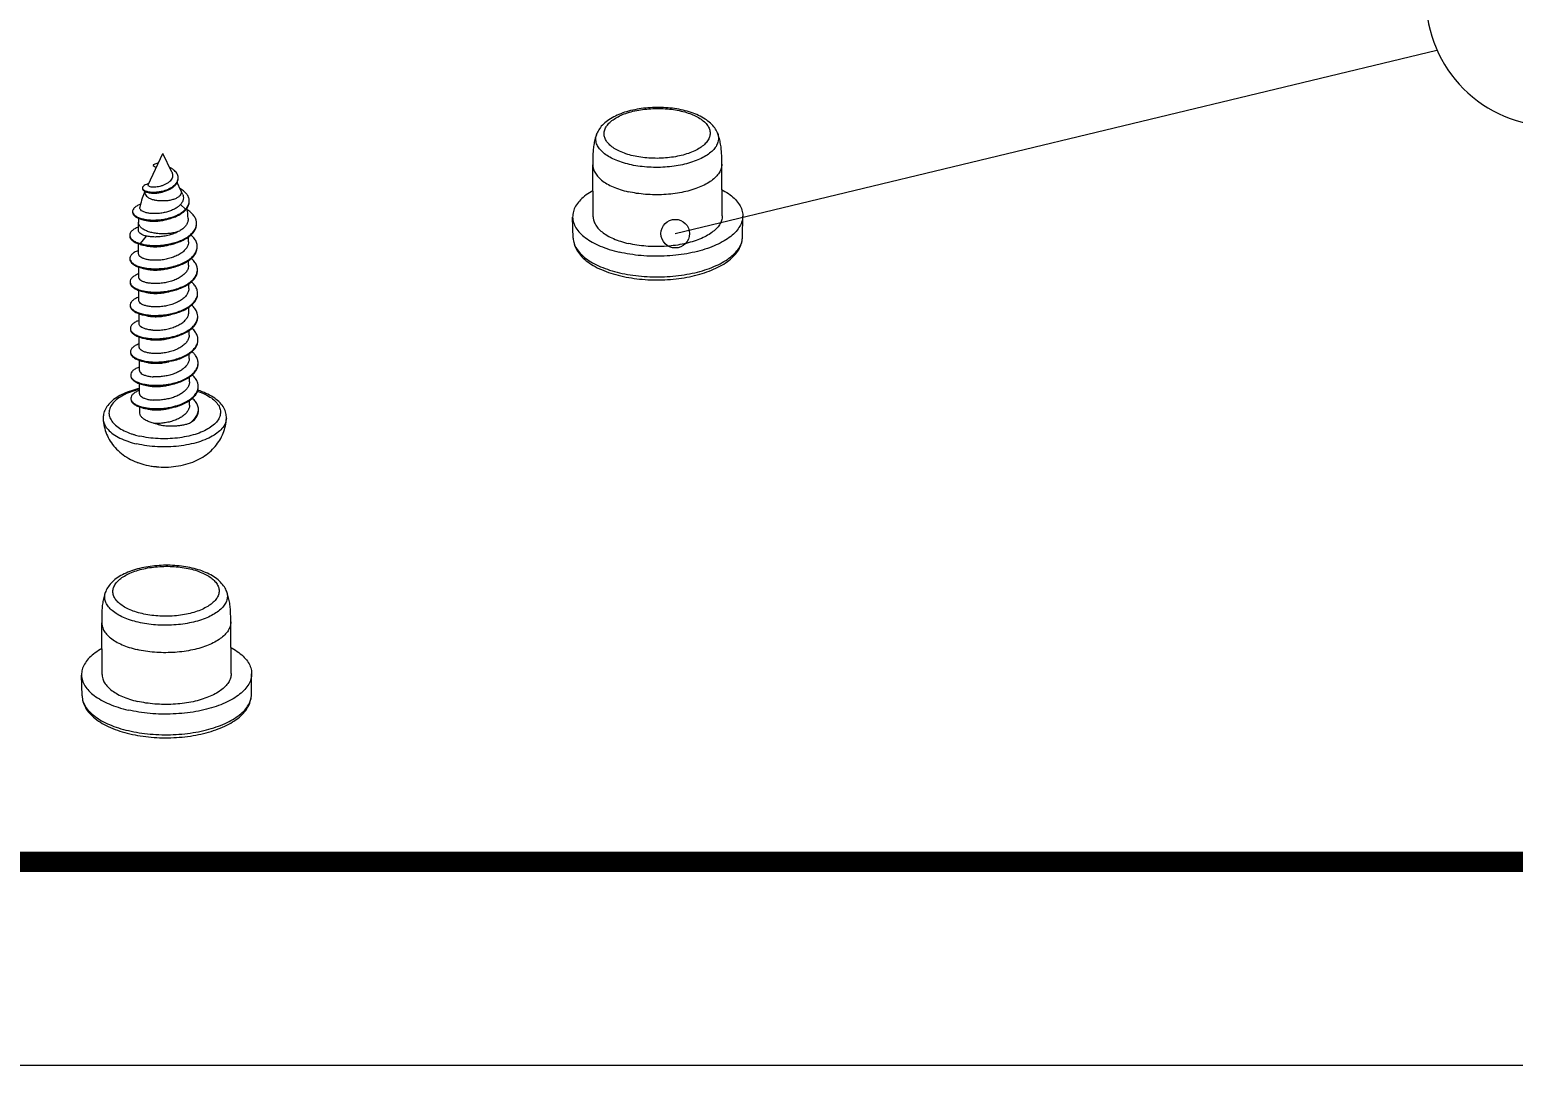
# Model space of a CAD drawing. Header units: millimetres. Extents: x 1204 to 1781, y 423 to 610.
# Drawn here: x 1660.84 to 1693.71, y 425.36 to 448.3 of the extents above; entities that cross this region are included whole.
import ezdxf
from ezdxf.enums import TextEntityAlignment as Align

# ---------------------------------------------------------------- set-up
doc = ezdxf.new("R2010")
doc.units = ezdxf.units.MM
doc.layers.add('dim', color=82, linetype='Continuous', lineweight=9)
doc.layers.add('from', color=7, linetype='Continuous', lineweight=13)
doc.styles.add('BOM', font='txt.shx', dxfattribs={"bigfont": 'gbcbig.shx'})
doc.dimstyles.new('ISO', dxfattribs={"dimscale": 0.6, "dimtxt": 2.5, "dimasz": 2.5, "dimexe": 1.25, "dimexo": 0.625, "dimtad": 0, "dimdsep": 46, "dimtxsty": 'Standard', "dimblk": 'OPEN', "dimcen": 0, "dimclrd": 4, "dimclre": 4, "dimadec": 0, "dimazin": 0, "dimtfac": 1, "dimtofl": 0, "dimtmove": 0, "dimatfit": 3, "dimfxl": 1, "dimarcsym": 0})

# ---------------------------------------------------------------- blocks, each defined once
blk = doc.blocks.new('yx_bom3')
at = {"layer": 'from'}
blk.add_circle((0, 0), 1, dxfattribs=at)
at = {"layer": 'from', "color": 4, "style": 'BOM', "width": 0.6}
blk.add_attdef('ITEM', text='', height=1, dxfattribs=at).set_placement((0, 0), align=Align.MIDDLE)
blk = doc.blocks.new('_Open')
at = {"color": 0, "linetype": 'ByBlock', "lineweight": -2}
for p, q in [((-1, 0.167), (0, 0)), ((-1, -0.167), (0, 0)), ((0, 0), (-1, 0))]:
    blk.add_line(p, q, dxfattribs=at)
blk = doc.blocks.new('u32')
at = {"color": 7, "linetype": 'Continuous'}
for p, q in [((-0.707, 18.843), (-0.204, 19.909)), ((0.104, 19.28), (-0.204, 19.909)), ((-0.35, 19.597), (-0.531, 19.526)), ((-0.531, 19.526), (-0.53, 19.499)), ((-0.53, 19.499), (-0.428, 19.431)), ((14.466, 17.755), (14.453, 19.521)), ((18.866, 17.787), (18.853, 19.552)), ((-0.898, 18.736), (-0.897, 18.71)), ((0.412, 18.653), (0.281, 18.919)), ((0.474, 18.515), (0.412, 18.653)), ((0.4, 18.172), (0.572, 18.013)), ((0.572, 18.013), (0.572, 17.987)), ((13.785, 17.029), (13.766, 17.738)), ((19.557, 17.07), (19.566, 17.78)), ((-1.035, 17.282), (-1.037, 17.565)), ((-1.029, 16.488), (-1.032, 16.835)), ((-0.768, 17.096), (-0.972, 16.84)), ((-0.972, 16.84), (-0.972, 16.813)), ((-0.972, 16.813), (-0.887, 16.792)), ((-0.779, 16.768), (-0.765, 16.764)), ((0.668, 16.897), (0.667, 17.066)), ((0.674, 16.103), (0.673, 16.261)), ((-1.023, 15.693), (-1.026, 16.041)), ((-1.018, 14.899), (-1.02, 15.246)), ((0.679, 15.308), (0.678, 15.469)), ((0.685, 14.514), (0.684, 14.676)), ((-1.012, 14.104), (-1.014, 14.45)), ((0.691, 13.72), (0.69, 13.882)), ((-1.006, 13.31), (-1.009, 13.656)), ((-0.863, 13.614), (-0.822, 13.606)), ((-0.748, 13.588), (-0.649, 13.569)), ((-1, 12.516), (-1.003, 12.863)), ((0.697, 12.925), (0.696, 13.084)), ((0.702, 12.131), (0.701, 12.292)), ((-0.995, 11.721), (-0.997, 12.067)), ((-0.99, 11.076), (-0.991, 11.274)), ((0.708, 11.337), (0.707, 11.498)), ((-0.774, 9.294), (-0.694, 9.277)), ((-0.435, 9.239), (-0.419, 9.236)), ((-2.275, 2.152), (-2.288, 3.917)), ((2.124, 2.184), (2.112, 3.949)), ((-2.956, 1.425), (-2.975, 2.134)), ((2.816, 1.467), (2.824, 2.176))]:
    blk.add_line(p, q, dxfattribs=at)
for centre, radius, start, end in [((-0.511, 18.154), 0.746, 103.916, 105.9081), ((0.056, 19.081), 0.263, 353.7759, 0.4466), ((-0.119, 17.843), 1.009, 56.7616, 60.4837), ((0.356, 18.295), 0.34, 355.9211, 0.3635), ((1.486, 17.583), 2.523, 177.2427, 180.4133), ((-0.479, 19.53), 1.882, 284.4451, 285.172), ((0.096, 18.453), 0.648, 315.7344, 317.2738), ((0.116, 18.408), 0.621, 317.269, 319.2281), ((-1.853, 17.559), 2.516, 3.0777, 11.0499), ((-0.6, 18.896), 1.247, 256.9768, 257.3746), ((-0.582, 18.978), 1.331, 257.3982, 260.2354), ((0.573, 17.528), 0.372, 356.4598, 0.4842), ((-1.192, 17.127), 0.141, 179.9163, 190.192), ((-0.618, 18.052), 1.288, 253.6566, 254.0673), ((-0.618, 18.08), 1.29, 254.0663, 254.3257), ((-0.591, 18.181), 1.394, 254.3709, 257.9668), ((-0.452, 19.117), 2.338, 280.6508, 283.0327), ((0.576, 16.744), 0.393, 356.5035, 0.3308), ((-0.526, 17.662), 1.677, 257.9586, 261.9893), ((-0.497, 17.851), 1.867, 261.9238, 262.0977), ((-0.443, 18.339), 2.355, 280.5205, 282.9984), ((0.579, 15.949), 0.395, 356.5655, 0.3872), ((-0.52, 16.866), 1.674, 257.9323, 261.9656), ((-0.436, 17.543), 2.353, 280.504, 282.9866), ((0.592, 15.154), 0.388, 353.1751, 0.4798), ((-0.512, 16.084), 1.687, 258.0358, 261.9285), ((-0.431, 16.753), 2.358, 280.4923, 282.9701), ((0.605, 14.36), 0.381, 356.5531, 0.5015), ((-0.43, 15.977), 2.376, 280.5581, 282.9485), ((-0.499, 15.336), 1.734, 259.2563, 261.8737), ((0.606, 13.567), 0.386, 356.4771, 0.3525), ((-0.421, 15.168), 2.362, 280.533, 282.9422), ((0.603, 12.772), 0.395, 356.5643, 0.3871), ((-1.136, 12.363), 0.163, 180.7249, 198.2109), ((-0.526, 13.547), 1.53, 257.1649, 257.8745), ((-0.497, 13.69), 1.676, 257.9282, 261.956), ((-0.413, 14.366), 2.354, 280.5014, 282.9837), ((0.621, 11.977), 0.382, 356.2707, 0.5018), ((-0.489, 12.907), 1.687, 258.0185, 261.9064), ((-0.412, 13.593), 2.375, 280.5567, 282.9483), ((0.622, 11.183), 0.388, 356.4786, 0.3409), ((-1.783, 10.885), 0.455, 183.193, 187.701), ((-0.196, 12.137), 1.451, 256.9103, 259.4785), ((0.264, 11.416), 0.822, 314.0059, 314.2663), ((-0.346, 13.101), 2.894, 253.1777, 256.9398), ((-0.232, 11.636), 2.404, 249.813, 256.96)]:
    blk.add_arc(centre, radius, start, end, dxfattribs=at)
for points, start_tangent, end_tangent in [([(17.534, 21.386), (17.244, 21.44), (16.943, 21.472), (16.638, 21.481), (16.332, 21.467), (16.033, 21.431), (15.744, 21.372), (15.472, 21.291), (15.222, 21.187), (15, 21.06), (14.816, 20.913), (14.68, 20.754), (14.592, 20.59)], (-0.973942, 0.226795), (-0.372206, -0.92815)), ([(15.827, 19.833), (15.585, 19.901), (15.369, 19.986), (15.184, 20.086), (15.036, 20.199), (14.926, 20.322), (14.86, 20.451), (14.837, 20.584), (14.859, 20.717), (14.925, 20.847), (15.033, 20.971), (15.181, 21.086), (15.365, 21.189), (15.58, 21.277), (15.822, 21.348), (16.084, 21.401), (16.36, 21.433), (16.643, 21.446), (16.926, 21.437), (17.202, 21.408), (17.464, 21.358)], (-0.973942, 0.226795), (0.973942, -0.226795)), ([(17.464, 21.358), (17.706, 21.29), (17.922, 21.205), (18.107, 21.105), (18.256, 20.992), (18.365, 20.869), (18.431, 20.74), (18.454, 20.607), (18.432, 20.474), (18.367, 20.344), (18.258, 20.22), (18.111, 20.105), (17.927, 20.003), (17.711, 19.915), (17.469, 19.843), (17.207, 19.791), (16.931, 19.758), (16.648, 19.746), (16.365, 19.754), (16.089, 19.784), (15.827, 19.833)], (0.973942, -0.226795), (-0.973942, 0.226795)), ([(18.699, 20.62), (18.608, 20.783), (18.468, 20.941), (18.281, 21.086), (18.057, 21.209), (17.806, 21.309), (17.534, 21.386)], (-0.385594, 0.922669), (-0.973942, 0.226795)), ([(14.592, 20.59), (14.538, 20.432), (14.495, 20.247), (14.469, 20.057), (14.456, 19.868), (14.453, 19.683), (14.453, 19.521)], (-0.37215, -0.928173), (0.007176, -0.999974)), ([(15.701, 19.537), (15.433, 19.612), (15.193, 19.705), (14.985, 19.813), (14.814, 19.935), (14.685, 20.068), (14.599, 20.209), (14.559, 20.355), (14.565, 20.501), (14.592, 20.59)], (-0.973942, 0.226795), (0.37225, 0.928132)), ([(18.699, 20.62), (18.735, 20.484), (18.729, 20.337), (18.676, 20.192), (18.577, 20.052), (18.436, 19.92), (18.255, 19.8), (18.037, 19.693), (17.789, 19.602), (17.515, 19.53), (17.222, 19.478), (16.916, 19.446), (16.603, 19.436), (16.292, 19.449), (15.989, 19.483), (15.701, 19.537)], (0.384813, -0.922994), (-0.973942, 0.226795)), ([(18.853, 19.552), (18.852, 19.714), (18.845, 19.899), (18.83, 20.09), (18.801, 20.281), (18.755, 20.466), (18.699, 20.62)], (-0.00729, 0.999973), (-0.385527, 0.922696)), ([(0.104, 19.28), (0.119, 19.243), (0.131, 19.174), (0.122, 19.104), (0.092, 19.036), (0.042, 18.971), (-0.026, 18.912), (-0.108, 18.862), (-0.201, 18.821), (-0.301, 18.79), (-0.399, 18.771)], (0.439723, -0.898133), (-0.990455, -0.137835)), ([(0.319, 19.083), (0.315, 19.128), (0.291, 19.2), (0.249, 19.269), (0.19, 19.331), (0.118, 19.386), (0.037, 19.433), (0.027, 19.438)], (-0.007621, 0.999971), (-0.898085, 0.439823)), ([(14.453, 19.521), (14.465, 19.419), (14.519, 19.274), (14.616, 19.135), (14.755, 19.003), (14.933, 18.882), (15.145, 18.775), (15.389, 18.683), (15.658, 18.609)], (0.008087, -0.999967), (0.973942, -0.226795)), ([(18.853, 19.552), (18.851, 19.506), (18.816, 19.36), (18.737, 19.216), (18.615, 19.08), (18.453, 18.952), (18.255, 18.837), (18.024, 18.736), (17.766, 18.651), (17.484, 18.584), (17.186, 18.536), (16.877, 18.509), (16.563, 18.503), (16.251, 18.518), (15.947, 18.553), (15.658, 18.609)], (0.008087, -0.999967), (-0.973942, 0.226795)), ([(-0.716, 18.871), (-0.763, 18.856), (-0.837, 18.82), (-0.882, 18.78), (-0.898, 18.738), (-0.898, 18.736)], (-0.961592, -0.274483), (0.015904, -0.999874)), ([(-0.898, 18.736), (-0.884, 18.697)], (0.015904, -0.999874), (0.562316, -0.826922)), ([(-0.399, 18.771), (-0.489, 18.763), (-0.571, 18.765), (-0.637, 18.776), (-0.682, 18.794), (-0.707, 18.816), (-0.708, 18.842), (-0.707, 18.843)], (-0.990455, -0.137835), (0.365864, 0.930668)), ([(-0.122, 18.659), (-0.1, 18.666), (0.012, 18.713), (0.111, 18.769), (0.194, 18.833), (0.257, 18.903), (0.298, 18.977), (0.317, 19.052)], (0.949957, 0.312381), (0.108628, 0.994082)), ([(-0.115, 18.635), (-0.099, 18.64), (0.013, 18.686), (0.112, 18.742), (0.194, 18.806), (0.257, 18.876), (0.298, 18.95), (0.318, 19.026), (0.319, 19.056)], (0.948044, 0.318138), (-0.007621, 0.999971)), ([(-0.812, 18.62), (-0.905, 18.388), (-0.981, 18.111), (-0.989, 18.074)], (-0.416886, -0.908959), (-0.195229, -0.980758)), ([(-0.897, 18.71), (-0.884, 18.671), (-0.843, 18.634), (-0.813, 18.618)], (0.015904, -0.999874), (0.90726, -0.42057)), ([(-0.884, 18.697), (-0.843, 18.66), (-0.777, 18.63), (-0.753, 18.622)], (0.562316, -0.826922), (0.961476, -0.27489)), ([(-0.811, 18.618), (-0.816, 18.586), (-0.803, 18.521), (-0.759, 18.459), (-0.688, 18.404), (-0.592, 18.357), (-0.475, 18.322)], (-0.268784, -0.963201), (0.973942, -0.226795)), ([(-0.813, 18.618), (-0.777, 18.603), (-0.759, 18.598)], (0.90726, -0.42057), (0.957865, -0.287219)), ([(-0.759, 18.598), (-0.689, 18.581), (-0.585, 18.57), (-0.468, 18.569), (-0.345, 18.581), (-0.22, 18.604), (-0.115, 18.635)], (0.957865, -0.287219), (0.948044, 0.318138)), ([(-0.753, 18.622), (-0.689, 18.608), (-0.585, 18.596), (-0.468, 18.596), (-0.345, 18.607), (-0.22, 18.631), (-0.122, 18.659)], (0.961476, -0.27489), (0.949957, 0.312381)), ([(-0.705, 18.581), (-0.638, 18.565), (-0.543, 18.556), (-0.434, 18.559), (-0.317, 18.576), (-0.199, 18.605), (-0.138, 18.626)], (0.950059, -0.312071), (0.934252, 0.356613)), ([(0.412, 18.653), (0.422, 18.627), (0.424, 18.556), (0.39, 18.488), (0.322, 18.424), (0.224, 18.37), (0.102, 18.329), (-0.037, 18.302), (-0.186, 18.292), (-0.335, 18.299), (-0.475, 18.322)], (0.441006, -0.897504), (-0.973942, 0.226795)), ([(0.474, 18.515), (0.494, 18.442), (0.493, 18.35), (0.461, 18.259), (0.4, 18.172)], (0.382683, -0.92388), (-0.665711, -0.74621)), ([(0.696, 18.297), (0.693, 18.339), (0.661, 18.447), (0.594, 18.549), (0.497, 18.642), (0.434, 18.687)], (-0.006411, 0.999979), (-0.83596, 0.548791)), ([(0.572, 18.013), (0.649, 18.119), (0.69, 18.229), (0.695, 18.271)], (0.678429, 0.734666), (0.071078, 0.997471)), ([(0.587, 18.003), (0.649, 18.092), (0.69, 18.202), (0.696, 18.27)], (0.652916, 0.757431), (-0.006411, 0.999979)), ([(14.458, 18.643), (14.401, 18.61), (14.176, 18.455), (13.996, 18.289), (13.867, 18.112), (13.79, 17.929), (13.766, 17.743), (13.766, 17.738)], (-0.873357, -0.48708), (0.027159, -0.999631)), ([(18.861, 18.675), (18.9, 18.653), (19.131, 18.503), (19.316, 18.34), (19.452, 18.166), (19.535, 17.985), (19.566, 17.799), (19.566, 17.78)], (0.880401, -0.47423), (-0.013066, -0.999915)), ([(-0.964, 18.177), (-1.011, 18.159), (-1.121, 18.102), (-1.195, 18.037), (-1.232, 17.968), (-1.236, 17.935)], (-0.943331, -0.331854), (0.008495, -0.999964)), ([(-1.236, 17.935), (-1.231, 17.899)], (0.008495, -0.999964), (0.279338, -0.960193)), ([(-1.236, 17.909), (-1.23, 17.872), (-1.191, 17.805), (-1.116, 17.745), (-1.008, 17.693), (-0.888, 17.657)], (0.008495, -0.999964), (0.972828, -0.231528)), ([(-1.231, 17.899), (-1.191, 17.832), (-1.116, 17.771), (-1.008, 17.719), (-0.881, 17.681)], (0.279338, -0.960193), (0.974275, -0.225362)), ([(-0.539, 17.862), (-0.678, 17.875), (-0.798, 17.902), (-0.893, 17.94), (-0.957, 17.986), (-0.988, 18.038), (-0.988, 18.074)], (-0.99924, 0.038969), (0.182901, 0.983131)), ([(-0.807, 17.667), (-0.714, 17.653), (-0.539, 17.643), (-0.355, 17.65), (-0.168, 17.673), (-0.009, 17.707)], (0.98544, -0.170023), (0.968384, 0.249465)), ([(0.4, 18.172), (0.311, 18.091), (0.195, 18.018), (0.062, 17.958), (-0.083, 17.912), (-0.235, 17.881), (-0.391, 17.864), (-0.539, 17.862)], (-0.665711, -0.74621), (-0.99924, 0.038969)), ([(-0.004, 17.682), (0.014, 17.687), (0.185, 17.742), (0.338, 17.812), (0.469, 17.895), (0.572, 17.987)], (0.967658, 0.252265), (0.678429, 0.734666)), ([(0.014, 17.713), (0.185, 17.769), (0.338, 17.839), (0.469, 17.921), (0.56, 18.001)], (0.965141, 0.26173), (0.697921, 0.716175)), ([(0.945, 17.531), (0.928, 17.64), (0.872, 17.761), (0.777, 17.875), (0.647, 17.978), (0.624, 17.994)], (-0.008309, 0.999965), (-0.844996, 0.534772)), ([(13.766, 17.738), (13.797, 17.558), (13.88, 17.377), (14.016, 17.203), (14.201, 17.039), (14.432, 16.889), (14.705, 16.756), (15.014, 16.642), (15.354, 16.548)], (0.027159, -0.999631), (0.973942, -0.226795)), ([(14.466, 17.755), (14.477, 17.654), (14.531, 17.509), (14.629, 17.369), (14.768, 17.238), (14.946, 17.117), (15.158, 17.01), (15.402, 16.918), (15.671, 16.843)], (0.008005, -0.999968), (0.973942, -0.226795)), ([(19.566, 17.78), (19.542, 17.613), (19.465, 17.43), (19.336, 17.254), (19.157, 17.087), (18.931, 16.933), (18.663, 16.794), (18.358, 16.674), (18.022, 16.574), (17.66, 16.496), (17.28, 16.443), (16.889, 16.413), (16.493, 16.41), (16.1, 16.431), (15.718, 16.478), (15.354, 16.548)], (-0.013066, -0.999915), (-0.973942, 0.226795)), ([(18.866, 17.787), (18.864, 17.741), (18.829, 17.594), (18.75, 17.451), (18.628, 17.314), (18.466, 17.187), (18.268, 17.072), (18.037, 16.97), (17.778, 16.885), (17.497, 16.818), (17.198, 16.771), (16.889, 16.744), (16.576, 16.738), (16.264, 16.752), (15.96, 16.788), (15.671, 16.843)], (0.008005, -0.999968), (-0.973942, 0.226795)), ([(-1.036, 17.4), (-1.164, 17.342), (-1.262, 17.272), (-1.319, 17.194), (-1.334, 17.127)], (-0.940751, -0.339098), (-0.000496, -1)), ([(0.359, 17.268), (0.215, 17.221), (0.054, 17.189), (-0.116, 17.173), (-0.29, 17.174), (-0.459, 17.191), (-0.617, 17.224), (-0.757, 17.271), (-0.874, 17.331), (-0.961, 17.401), (-1.016, 17.479), (-1.037, 17.56), (-1.037, 17.565)], (-0.928693, -0.37085), (-0.005501, 0.999985)), ([(-0.768, 17.096), (-0.874, 17.129), (-0.956, 17.17), (-1.01, 17.217), (-1.034, 17.268), (-1.035, 17.282)], (-0.974067, 0.22626), (0.004052, 0.999992)), ([(-0.888, 17.657), (-0.872, 17.653), (-0.714, 17.627), (-0.539, 17.617), (-0.355, 17.623), (-0.168, 17.646), (-0.004, 17.682)], (0.972828, -0.231528), (0.967658, 0.252265)), ([(-0.812, 17.638), (-0.721, 17.619), (-0.578, 17.606), (-0.418, 17.607), (-0.25, 17.625), (-0.082, 17.661), (-0.052, 17.669)], (0.967833, -0.251592), (0.962477, 0.271364)), ([(0.359, 17.268), (0.213, 17.195), (0.05, 17.138), (-0.123, 17.097), (-0.298, 17.072), (-0.469, 17.065), (-0.628, 17.073), (-0.768, 17.096)], (-0.86264, -0.505819), (-0.974067, 0.22626)), ([(0.075, 16.839), (0.251, 16.887), (0.443, 16.961), (0.611, 17.051), (0.75, 17.155), (0.854, 17.269), (0.92, 17.39), (0.944, 17.505)], (0.974215, 0.225621), (0.06169, 0.998095)), ([(0.082, 16.814), (0.251, 16.861), (0.443, 16.935), (0.611, 17.025), (0.75, 17.128), (0.854, 17.242), (0.92, 17.364), (0.945, 17.489), (0.945, 17.505)], (0.973546, 0.22849), (-0.008309, 0.999965)), ([(0.659, 17.694), (0.657, 17.635), (0.626, 17.533), (0.565, 17.436), (0.475, 17.347), (0.359, 17.268)], (0.053137, -0.998587), (-0.86264, -0.505819)), ([(-1.333, 17.1), (-1.333, 17.087), (-1.303, 17.008), (-1.231, 16.933), (-1.119, 16.867), (-0.981, 16.816)], (-0.000496, -1), (0.959587, -0.281413)), ([(-1.331, 17.102), (-1.303, 17.034), (-1.231, 16.959), (-1.119, 16.893), (-0.972, 16.84)], (0.175985, -0.984393), (0.961579, -0.274527)), ([(-0.887, 16.792), (-0.799, 16.775), (-0.603, 16.754), (-0.393, 16.752), (-0.175, 16.769), (0.043, 16.805), (0.082, 16.814)], (0.977037, -0.21307), (0.973546, 0.22849)), ([(-0.881, 16.817), (-0.799, 16.802), (-0.776, 16.798)], (0.977862, -0.209249), (0.9893, -0.145894)), ([(-0.776, 16.798), (-0.603, 16.781), (-0.393, 16.778), (-0.175, 16.795), (-0.02, 16.819)], (0.9893, -0.145894), (0.982745, 0.184965)), ([(-0.765, 16.764), (-0.704, 16.752), (-0.638, 16.743), (-0.568, 16.736)], (0.974067, -0.22626), (0.997904, -0.064713)), ([(-0.568, 16.736), (-0.404, 16.734), (-0.228, 16.749), (-0.053, 16.781), (-0.015, 16.79)], (0.997904, -0.064713), (0.968584, 0.248686)), ([(0.668, 16.897), (0.657, 16.809), (0.609, 16.7), (0.528, 16.601), (0.417, 16.51), (0.277, 16.43), (0.119, 16.365), (-0.051, 16.317), (-0.226, 16.286), (-0.4, 16.272), (-0.565, 16.274)], (0.00603, -0.999982), (-0.997819, 0.066006)), ([(0.087, 16.044), (0.113, 16.051), (0.323, 16.113), (0.514, 16.194), (0.679, 16.291), (0.81, 16.402), (0.905, 16.522), (0.958, 16.65), (0.968, 16.72)], (0.974346, 0.225056), (0.06089, 0.998144)), ([(0.092, 16.019), (0.113, 16.024), (0.323, 16.087), (0.514, 16.167), (0.679, 16.264), (0.811, 16.375), (0.905, 16.496), (0.958, 16.623), (0.969, 16.72)], (0.973876, 0.227078), (-0.00588, 0.999983)), ([(0.969, 16.746), (0.967, 16.78), (0.934, 16.908), (0.857, 17.032), (0.756, 17.134)], (-0.00588, 0.999983), (-0.764456, 0.644676)), ([(13.785, 17.029), (13.816, 16.85), (13.899, 16.669), (14.034, 16.496), (14.218, 16.334), (14.448, 16.185), (14.719, 16.052), (15.027, 15.938), (15.365, 15.845)], (0.027184, -0.99963), (0.973942, -0.226795)), ([(13.785, 17.029), (13.816, 16.831), (13.898, 16.634), (14.035, 16.441), (14.228, 16.258), (14.469, 16.094), (14.751, 15.952), (15.067, 15.833), (15.41, 15.738)], (0.027004, -0.999635), (0.973942, -0.226795)), ([(15.365, 15.845), (15.728, 15.775), (16.108, 15.728), (16.499, 15.707), (16.893, 15.711), (17.282, 15.74), (17.661, 15.793), (18.021, 15.871), (18.355, 15.97), (18.659, 16.09), (18.925, 16.228), (19.15, 16.381), (19.328, 16.547), (19.457, 16.723), (19.533, 16.905), (19.557, 17.07)], (0.973942, -0.226795), (0.013134, 0.999914)), ([(15.41, 15.738), (15.769, 15.668), (16.142, 15.624), (16.525, 15.604), (16.909, 15.609), (17.29, 15.639), (17.66, 15.693), (18.013, 15.772), (18.345, 15.874), (18.648, 15.998), (18.917, 16.144), (19.145, 16.31), (19.326, 16.491), (19.455, 16.682), (19.531, 16.876), (19.557, 17.07)], (0.973942, -0.226795), (0.01254, 0.999921)), ([(-1.03, 16.605), (-1.05, 16.598), (-1.179, 16.536), (-1.27, 16.464), (-1.319, 16.385), (-1.328, 16.333)], (-0.940437, -0.339967), (0.000836, -1)), ([(-1.328, 16.333), (-1.325, 16.305)], (0.000836, -1), (0.186049, -0.982541)), ([(-1.328, 16.306), (-1.325, 16.278), (-1.287, 16.199), (-1.208, 16.126), (-1.089, 16.062), (-0.936, 16.011), (-0.88, 15.997)], (0.000836, -1), (0.977029, -0.213107)), ([(-1.325, 16.305), (-1.288, 16.226), (-1.208, 16.152), (-1.089, 16.088), (-0.936, 16.037), (-0.876, 16.023)], (0.186049, -0.982541), (0.977756, -0.209747)), ([(-0.565, 16.274), (-0.705, 16.291), (-0.825, 16.319), (-0.92, 16.358), (-0.987, 16.405), (-1.023, 16.456), (-1.029, 16.488)], (-0.997819, 0.066006), (-0.013631, 0.999907)), ([(0.975, 15.952), (0.97, 16.009), (0.928, 16.137), (0.845, 16.259), (0.765, 16.337)], (-0.006775, 0.999977), (-0.761418, 0.648262)), ([(-1.025, 15.811), (-1.07, 15.793), (-1.192, 15.729), (-1.276, 15.655), (-1.318, 15.576), (-1.322, 15.538)], (-0.940252, -0.340478), (0.008611, -0.999963)), ([(-0.559, 15.48), (-0.699, 15.496), (-0.819, 15.525), (-0.915, 15.564), (-0.982, 15.61), (-1.017, 15.662), (-1.023, 15.693)], (-0.997819, 0.066006), (-0.013631, 0.999907)), ([(-0.88, 15.997), (-0.754, 15.975), (-0.55, 15.957), (-0.332, 15.959), (-0.108, 15.981), (0.092, 16.019)], (0.977029, -0.213107), (0.973876, 0.227078)), ([(-0.765, 15.971), (-0.71, 15.96), (-0.562, 15.942)], (0.972641, -0.232312), (0.997819, -0.066006)), ([(-0.754, 16.001), (-0.55, 15.984), (-0.332, 15.986), (-0.108, 16.008), (-0.013, 16.024)], (0.990504, -0.137487), (0.983165, 0.182719)), ([(-0.562, 15.942), (-0.398, 15.939), (-0.223, 15.954), (-0.048, 15.985), (-0.007, 15.995)], (0.997819, -0.066006), (0.969138, 0.246521)), ([(0.674, 16.103), (0.663, 16.018), (0.617, 15.91), (0.536, 15.809), (0.425, 15.717), (0.287, 15.638), (0.129, 15.573), (-0.041, 15.524), (-0.22, 15.492), (-0.394, 15.477), (-0.559, 15.48)], (0.00605, -0.999982), (-0.997819, 0.066006)), ([(0.092, 15.25), (0.158, 15.266), (0.365, 15.332), (0.552, 15.416), (0.711, 15.516), (0.836, 15.629), (0.923, 15.751), (0.968, 15.879), (0.974, 15.926)], (0.974387, 0.224879), (0.059898, 0.998205)), ([(0.098, 15.225), (0.158, 15.24), (0.366, 15.306), (0.552, 15.39), (0.711, 15.489), (0.837, 15.602), (0.923, 15.724), (0.969, 15.852), (0.975, 15.926)], (0.973872, 0.227099), (-0.006775, 0.999977)), ([(-1.322, 15.538), (-1.316, 15.496)], (0.008611, -0.999963), (0.276115, -0.961125)), ([(-1.322, 15.512), (-1.316, 15.469), (-1.27, 15.391), (-1.183, 15.319), (-1.058, 15.257), (-0.899, 15.208), (-0.875, 15.203)], (0.008611, -0.999963), (0.977047, -0.213022)), ([(-1.316, 15.496), (-1.27, 15.417), (-1.183, 15.345), (-1.058, 15.284), (-0.899, 15.235), (-0.87, 15.229)], (0.276115, -0.961125), (0.977691, -0.210049)), ([(-0.875, 15.203), (-0.712, 15.176), (-0.505, 15.162), (-0.285, 15.167), (-0.061, 15.193), (0.098, 15.225)], (0.977047, -0.213022), (0.973872, 0.227099)), ([(-0.76, 15.177), (-0.705, 15.165), (-0.557, 15.147)], (0.97265, -0.232275), (0.997819, -0.066006)), ([(-0.754, 15.208), (-0.712, 15.202), (-0.505, 15.188), (-0.285, 15.194), (-0.061, 15.22), (-0.007, 15.229)], (0.990044, -0.140755), (0.983213, 0.182461)), ([(-0.557, 15.147), (-0.392, 15.145), (-0.217, 15.159), (-0.039, 15.191), (-0.001, 15.201)], (0.997819, -0.066006), (0.969139, 0.246516)), ([(0.679, 15.308), (0.67, 15.227), (0.626, 15.12), (0.547, 15.019), (0.436, 14.926), (0.298, 14.846), (0.141, 14.78), (-0.029, 14.731), (-0.209, 14.698), (-0.388, 14.683), (-0.553, 14.685)], (0.005799, -0.999983), (-0.997819, 0.066006)), ([(0.981, 15.158), (0.972, 15.238), (0.922, 15.365), (0.831, 15.486), (0.77, 15.543)], (-0.008081, 0.999967), (-0.761502, 0.648163)), ([(-1.019, 15.016), (-1.089, 14.988), (-1.205, 14.922), (-1.281, 14.847), (-1.315, 14.767), (-1.316, 14.744)], (-0.940307, -0.340329), (0.015068, -0.999886)), ([(-1.316, 14.744), (-1.305, 14.687)], (0.015068, -0.999886), (0.361487, -0.932377)), ([(-1.316, 14.717), (-1.305, 14.66), (-1.252, 14.583), (-1.157, 14.512), (-1.025, 14.453), (-0.869, 14.409)], (0.015068, -0.999886), (0.977118, -0.2127)), ([(-1.305, 14.687), (-1.252, 14.609), (-1.158, 14.539), (-1.026, 14.479), (-0.862, 14.434)], (0.361487, -0.932377), (0.978106, -0.208107)), ([(-0.553, 14.685), (-0.703, 14.704), (-0.831, 14.736), (-0.928, 14.78), (-0.99, 14.831), (-1.017, 14.887), (-1.017, 14.899)], (-0.997819, 0.066006), (0.008536, 0.999964)), ([(0.098, 14.455), (0.203, 14.482), (0.407, 14.552), (0.589, 14.639), (0.742, 14.741), (0.861, 14.856), (0.94, 14.979), (0.978, 15.108)], (0.974445, 0.224624), (0.119177, 0.992873)), ([(0.103, 14.43), (0.203, 14.456), (0.407, 14.525), (0.589, 14.612), (0.742, 14.715), (0.861, 14.829), (0.941, 14.953), (0.978, 15.082), (0.981, 15.131)], (0.973881, 0.227059), (-0.008081, 0.999967)), ([(0.986, 14.363), (0.971, 14.467), (0.914, 14.594), (0.816, 14.712), (0.777, 14.748)], (-0.008602, 0.999963), (-0.760667, 0.649142)), ([(-1.014, 14.222), (-1.112, 14.18), (-1.219, 14.112), (-1.286, 14.036), (-1.311, 13.956), (-1.311, 13.949)], (-0.940562, -0.339622), (0.012018, -0.999928)), ([(-0.869, 14.409), (-0.861, 14.407), (-0.67, 14.378), (-0.46, 14.367), (-0.239, 14.376), (-0.015, 14.406), (0.103, 14.43)], (0.977118, -0.2127), (0.973881, 0.227059)), ([(-0.754, 14.383), (-0.7, 14.371), (-0.551, 14.353)], (0.972663, -0.232222), (0.997819, -0.066006)), ([(-0.749, 14.414), (-0.67, 14.404), (-0.46, 14.393), (-0.239, 14.403), (-0.015, 14.432), (-0.002, 14.435)], (0.989978, -0.141223), (0.983246, 0.182284)), ([(-0.551, 14.353), (-0.385, 14.351), (-0.207, 14.366), (-0.027, 14.399), (0.004, 14.406)], (0.997819, -0.066006), (0.969139, 0.246515)), ([(-0.547, 13.891), (-0.382, 13.889), (-0.203, 13.904), (-0.024, 13.936), (0.146, 13.986), (0.304, 14.052), (0.444, 14.134), (0.555, 14.227), (0.632, 14.327), (0.676, 14.434), (0.685, 14.514)], (0.997819, -0.066006), (-0.00593, 0.999982)), ([(0.103, 13.661), (0.247, 13.699), (0.448, 13.772), (0.625, 13.862), (0.772, 13.967), (0.884, 14.083), (0.956, 14.208), (0.986, 14.337)], (0.974508, 0.224352), (0.060281, 0.998181)), ([(0.109, 13.636), (0.247, 13.673), (0.448, 13.746), (0.625, 13.836), (0.773, 13.94), (0.884, 14.057), (0.956, 14.182), (0.986, 14.311), (0.987, 14.337)], (0.973895, 0.226999), (-0.008602, 0.999963)), ([(-1.311, 13.949), (-1.308, 13.924)], (0.012018, -0.999928), (0.18131, -0.983426)), ([(-1.311, 13.923), (-1.292, 13.85), (-1.23, 13.774), (-1.129, 13.706), (-0.991, 13.649), (-0.863, 13.614)], (0.011856, -0.99993), (0.977113, -0.212722)), ([(-1.308, 13.924), (-1.292, 13.876), (-1.231, 13.8), (-1.129, 13.732), (-0.991, 13.675), (-0.822, 13.632)], (0.18131, -0.983426), (0.982405, -0.186763)), ([(-0.651, 13.902), (-0.78, 13.928), (-0.885, 13.966), (-0.96, 14.012), (-1.002, 14.063), (-1.012, 14.104)], (-0.98997, 0.141276), (-0.021175, 0.999776)), ([(-0.547, 13.891), (-0.583, 13.894), (-0.617, 13.897), (-0.651, 13.902)], (-0.997819, 0.066006), (-0.98997, 0.141276)), ([(0.691, 13.72), (0.681, 13.635), (0.634, 13.527), (0.555, 13.427), (0.442, 13.334), (0.302, 13.253), (0.143, 13.188), (-0.025, 13.14), (-0.201, 13.109), (-0.377, 13.094), (-0.542, 13.097)], (0.005988, -0.999982), (-0.997819, 0.066006)), ([(0.992, 13.569), (0.992, 13.581), (0.965, 13.709), (0.897, 13.833), (0.788, 13.949), (0.784, 13.952)], (-0.006323, 0.99998), (-0.759175, 0.650886)), ([(-1.007, 13.428), (-1.017, 13.424), (-1.148, 13.363), (-1.241, 13.292), (-1.294, 13.214), (-1.305, 13.155)], (-0.940576, -0.339582), (-0.000797, -1)), ([(-1.305, 13.155), (-1.303, 13.134), (-1.303, 13.13)], (-0.000797, -1), (0.172151, -0.985071)), ([(-0.542, 13.097), (-0.69, 13.115), (-0.815, 13.146), (-0.912, 13.189), (-0.976, 13.239), (-1.005, 13.295), (-1.006, 13.31)], (-0.997819, 0.066006), (0.008494, 0.999964)), ([(-0.822, 13.606), (-0.627, 13.58), (-0.414, 13.573), (-0.192, 13.586), (0.031, 13.619), (0.109, 13.636)], (0.982405, -0.186763), (0.973895, 0.226999)), ([(-0.744, 13.619), (-0.627, 13.606), (-0.415, 13.599), (-0.192, 13.612), (0.006, 13.641)], (0.989909, -0.141705), (0.983056, 0.183304)), ([(-0.649, 13.569), (-0.615, 13.565), (-0.581, 13.562), (-0.545, 13.559)], (0.98997, -0.141276), (0.997819, -0.066006)), ([(-0.545, 13.559), (-0.379, 13.556), (-0.201, 13.571), (-0.021, 13.604), (0.01, 13.612)], (0.997819, -0.066006), (0.969138, 0.246518)), ([(0.108, 12.866), (0.319, 12.926), (0.512, 13.004), (0.68, 13.099), (0.816, 13.207), (0.916, 13.326), (0.975, 13.452), (0.991, 13.543)], (0.974571, 0.224077), (0.061282, 0.998121)), ([(0.115, 12.841), (0.323, 12.901), (0.515, 12.979), (0.682, 13.074), (0.818, 13.182), (0.917, 13.301), (0.976, 13.427), (0.992, 13.542)], (0.97389, 0.22702), (-0.006233, 0.999981)), ([(0.998, 12.775), (0.993, 12.831), (0.952, 12.958), (0.869, 13.08), (0.788, 13.159)], (-0.006775, 0.999977), (-0.760757, 0.649037)), ([(-1.305, 13.129), (-1.303, 13.105), (-1.268, 13.027), (-1.192, 12.953), (-1.077, 12.889), (-0.927, 12.837), (-0.857, 12.82)], (-0.000447, -1), (0.977037, -0.213069)), ([(-1.303, 13.13), (-1.27, 13.055), (-1.194, 12.981), (-1.08, 12.917), (-0.93, 12.864), (-0.852, 12.845)], (0.172151, -0.985071), (0.977819, -0.209453)), ([(-0.857, 12.82), (-0.748, 12.8), (-0.547, 12.781), (-0.331, 12.781), (-0.108, 12.801), (0.112, 12.841), (0.115, 12.841)], (0.977037, -0.213069), (0.97389, 0.22702)), ([(-0.852, 12.845), (-0.752, 12.827), (-0.739, 12.825)], (0.977819, -0.209453), (0.989828, -0.142266)), ([(-0.743, 12.794), (-0.687, 12.782), (-0.539, 12.764)], (0.97264, -0.232317), (0.997819, -0.066006)), ([(-0.739, 12.825), (-0.551, 12.807), (-0.335, 12.807), (-0.113, 12.826), (0.011, 12.846)], (0.989828, -0.142266), (0.983129, 0.182911)), ([(-0.539, 12.764), (-0.375, 12.762), (-0.199, 12.776), (-0.023, 12.808), (0.016, 12.817)], (0.997819, -0.066006), (0.969137, 0.246521)), ([(0.697, 12.925), (0.694, 12.883), (0.665, 12.781), (0.605, 12.683), (0.516, 12.591), (0.401, 12.509), (0.264, 12.439), (0.112, 12.382), (-0.051, 12.339), (-0.217, 12.312), (-0.381, 12.3), (-0.536, 12.302)], (0.007762, -0.99997), (-0.997819, 0.066006)), ([(0.115, 12.072), (0.188, 12.09), (0.394, 12.157), (0.579, 12.241), (0.736, 12.34), (0.861, 12.452), (0.947, 12.574), (0.991, 12.702), (0.997, 12.748)], (0.974397, 0.224835), (0.059918, 0.998203)), ([(0.121, 12.047), (0.197, 12.066), (0.401, 12.133), (0.585, 12.218), (0.742, 12.318), (0.865, 12.43), (0.949, 12.552), (0.992, 12.68), (0.998, 12.748)], (0.973874, 0.227088), (-0.007023, 0.999975)), ([(-1.002, 12.633), (-1.061, 12.61), (-1.179, 12.545), (-1.258, 12.471), (-1.296, 12.392), (-1.299, 12.361)], (-0.940261, -0.340453), (0.012014, -0.999928)), ([(-1.299, 12.334), (-1.289, 12.282), (-1.239, 12.205), (-1.148, 12.134), (-1.02, 12.074), (-0.858, 12.027), (-0.852, 12.026)], (0.013549, -0.999908), (0.97708, -0.212872)), ([(-1.291, 12.312), (-1.243, 12.234), (-1.153, 12.163), (-1.026, 12.103), (-0.866, 12.055)], (0.313098, -0.949721), (0.975008, -0.22217)), ([(-1, 12.516), (-0.999, 12.5), (-0.969, 12.444), (-0.906, 12.394), (-0.81, 12.352), (-0.684, 12.32), (-0.536, 12.302)], (-0.008269, -0.999966), (0.997819, -0.066006)), ([(1.004, 11.98), (0.99, 12.081), (0.934, 12.207), (0.837, 12.325), (0.793, 12.366)], (-0.008591, 0.999963), (-0.761202, 0.648515)), ([(-0.997, 11.903), (-1.136, 11.868), (-1.416, 11.776), (-1.667, 11.66), (-1.881, 11.522), (-2.049, 11.365), (-2.163, 11.198), (-2.224, 11.029), (-2.238, 10.859)], (-0.974912, -0.222591), (0.058007, -0.998316)), ([(-0.997, 11.875), (-1.178, 11.825), (-1.438, 11.727), (-1.659, 11.61), (-1.834, 11.477), (-1.958, 11.332), (-2.026, 11.179), (-2.037, 11.023), (-1.991, 10.87), (-1.888, 10.722), (-1.732, 10.586), (-1.527, 10.464), (-1.281, 10.362), (-1.183, 10.33)], (-0.971732, -0.236088), (0.956959, -0.290223)), ([(-0.996, 11.839), (-1.1, 11.794), (-1.205, 11.726), (-1.27, 11.65), (-1.293, 11.57), (-1.293, 11.566)], (-0.940605, -0.339502), (0.010112, -0.999949)), ([(0.977, 11.811), (1.001, 11.803), (1.248, 11.7), (1.452, 11.579), (1.608, 11.443), (1.711, 11.295), (1.757, 11.141), (1.746, 10.986), (1.678, 10.833), (1.555, 10.688), (1.38, 10.555), (1.158, 10.438), (0.898, 10.34), (0.605, 10.265), (0.291, 10.215), (-0.037, 10.191), (-0.368, 10.194), (-0.692, 10.225), (-1, 10.281)], (0.947889, -0.318601), (-0.973942, 0.226795)), ([(-0.994, 11.721), (-0.994, 11.708), (-0.966, 11.652), (-0.903, 11.602), (-0.806, 11.558), (-0.679, 11.526), (-0.53, 11.508)], (-0.00926, -0.999957), (0.997819, -0.066006)), ([(-0.852, 12.026), (-0.671, 11.996), (-0.463, 11.984), (-0.244, 11.991), (-0.021, 12.019), (0.121, 12.047)], (0.97708, -0.212872), (0.973874, 0.227088)), ([(-0.737, 11.999), (-0.681, 11.988), (-0.534, 11.97)], (0.972642, -0.232309), (0.997819, -0.066006)), ([(-0.731, 12.031), (-0.679, 12.024), (-0.472, 12.011), (-0.253, 12.017), (-0.03, 12.044), (0.015, 12.052)], (0.990026, -0.140883), (0.983221, 0.18242)), ([(-0.534, 11.97), (-0.369, 11.968), (-0.195, 11.982), (-0.019, 12.013), (0.022, 12.023)], (0.997819, -0.066006), (0.969138, 0.24652)), ([(0.702, 12.131), (0.7, 12.089), (0.671, 11.987), (0.611, 11.888), (0.522, 11.797), (0.406, 11.715), (0.27, 11.645), (0.118, 11.587), (-0.045, 11.545), (-0.211, 11.517), (-0.375, 11.505), (-0.53, 11.508)], (0.007762, -0.99997), (-0.997819, 0.066006)), ([(0.12, 11.278), (0.267, 11.317), (0.466, 11.389), (0.642, 11.479), (0.789, 11.583), (0.901, 11.699), (0.973, 11.823), (1.003, 11.952)], (0.974512, 0.224334), (0.065215, 0.997871)), ([(0.126, 11.253), (0.279, 11.294), (0.477, 11.368), (0.652, 11.458), (0.797, 11.563), (0.906, 11.68), (0.976, 11.804), (1.003, 11.933), (1.004, 11.954)], (0.973899, 0.226981), (-0.008501, 0.999964)), ([(1.961, 10.89), (1.944, 11.064), (1.875, 11.239), (1.748, 11.411), (1.564, 11.569), (1.332, 11.706), (1.064, 11.817), (0.984, 11.843)], (0.043559, 0.999051), (-0.954639, 0.297765)), ([(-1.293, 11.566), (-1.291, 11.541)], (0.010112, -0.999949), (0.181422, -0.983405)), ([(-1.293, 11.54), (-1.293, 11.538), (-1.27, 11.459), (-1.205, 11.383), (-1.1, 11.316), (-0.958, 11.261), (-0.846, 11.231)], (0.005831, -0.999983), (0.977099, -0.212785)), ([(-1.291, 11.541), (-1.273, 11.49), (-1.21, 11.415), (-1.108, 11.347), (-0.968, 11.29), (-0.84, 11.256)], (0.181422, -0.983405), (0.978033, -0.208451)), ([(-0.846, 11.231), (-0.787, 11.219), (-0.591, 11.195), (-0.378, 11.19), (-0.157, 11.204), (0.065, 11.239), (0.126, 11.253)], (0.977099, -0.212785), (0.973899, 0.226981)), ([(-0.731, 11.205), (-0.677, 11.194), (-0.528, 11.176)], (0.972657, -0.232245), (0.997819, -0.066006)), ([(-0.727, 11.236), (-0.604, 11.223), (-0.392, 11.216), (-0.17, 11.229), (0.023, 11.258)], (0.989896, -0.141799), (0.983059, 0.183288)), ([(-0.528, 11.176), (-0.363, 11.173), (-0.187, 11.188), (-0.008, 11.22), (0.027, 11.229)], (0.997819, -0.066006), (0.969139, 0.246515)), ([(0.708, 11.337), (0.702, 11.27), (0.664, 11.165), (0.592, 11.065), (0.49, 10.973), (0.362, 10.892), (0.213, 10.824), (0.049, 10.771), (-0.123, 10.735), (-0.295, 10.714), (-0.461, 10.711)], (0.006475, -0.999979), (-0.999677, 0.025432)), ([(1.009, 11.186), (1.009, 11.202), (0.981, 11.331), (0.911, 11.454), (0.802, 11.569)], (-0.006108, 0.999981), (-0.75866, 0.651487)), ([(0.838, 10.828), (0.936, 10.947), (0.994, 11.073), (1.009, 11.16)], (0.716101, 0.697996), (0.061271, 0.998121)), ([(0.847, 10.81), (0.942, 10.93), (0.997, 11.057), (1.009, 11.159)], (0.704796, 0.70941), (-0.005853, 0.999983)), ([(-2.238, 10.859), (-2.202, 10.604), (-2.121, 10.351), (-1.996, 10.11), (-1.829, 9.888), (-1.618, 9.689), (-1.368, 9.521), (-1.091, 9.391), (-1.061, 9.38)], (0.058007, -0.998316), (0.938133, -0.346275)), ([(-2.234, 10.824), (-2.184, 10.663), (-2.07, 10.5), (-1.898, 10.349), (-1.672, 10.215), (-1.4, 10.102), (-1.089, 10.012)], (0.133977, -0.990984), (0.973942, -0.226795)), ([(1.961, 10.89), (1.946, 10.791), (1.871, 10.622), (1.734, 10.462), (1.541, 10.315), (1.296, 10.185), (1.008, 10.077), (0.685, 9.995), (0.337, 9.939), (-0.025, 9.913), (-0.391, 9.917), (-0.749, 9.95), (-1.089, 10.012)], (-0.044438, -0.999012), (-0.973942, 0.226795)), ([(-0.525, 10.724), (-0.674, 10.769), (-0.8, 10.827), (-0.898, 10.897), (-0.961, 10.975), (-0.989, 11.058), (-0.99, 11.076)], (-0.973942, 0.226795), (-0.003543, 0.999994)), ([(-0.461, 10.711), (-0.366, 10.68), (-0.261, 10.656), (-0.152, 10.639), (-0.043, 10.629), (0.068, 10.625), (0.183, 10.627), (0.307, 10.636), (0.441, 10.654), (0.577, 10.683), (0.702, 10.719)], (0.938571, -0.345087), (0.948545, 0.316643)), ([(-0.419, 9.236), (-0.092, 9.224), (0.243, 9.25), (0.578, 9.319), (0.892, 9.429), (1.156, 9.567), (1.388, 9.736), (1.581, 9.931), (1.736, 10.147), (1.85, 10.377), (1.927, 10.625), (1.961, 10.89)], (0.995487, -0.094895), (0.043559, 0.999051)), ([(0.702, 10.719), (0.835, 10.825)], (0.829352, 0.558726), (0.719266, 0.694734)), ([(0.702, 10.719), (0.742, 10.741), (0.78, 10.763), (0.814, 10.786), (0.847, 10.81)], (0.890327, 0.455321), (0.784328, 0.620346)), ([(-0.694, 9.277), (-0.605, 9.261), (-0.435, 9.239)], (0.980648, -0.195781), (0.995186, -0.098004)), ([(0.792, 5.782), (0.502, 5.837), (0.202, 5.869), (-0.104, 5.878), (-0.409, 5.864), (-0.709, 5.828), (-0.997, 5.769), (-1.27, 5.688), (-1.52, 5.584), (-1.742, 5.457), (-1.925, 5.31), (-2.061, 5.15), (-2.15, 4.987)], (-0.973942, 0.226795), (-0.372206, -0.92815)), ([(-0.914, 4.23), (-1.156, 4.298), (-1.372, 4.383), (-1.557, 4.483), (-1.706, 4.596), (-1.815, 4.718), (-1.882, 4.848), (-1.905, 4.981), (-1.883, 5.114), (-1.817, 5.244), (-1.709, 5.368), (-1.561, 5.483), (-1.377, 5.585), (-1.161, 5.673), (-0.92, 5.744), (-0.658, 5.797), (-0.382, 5.83), (-0.099, 5.842), (0.184, 5.834), (0.46, 5.804), (0.722, 5.755)], (-0.973942, 0.226795), (0.973942, -0.226795)), ([(0.722, 5.755), (0.964, 5.687), (1.181, 5.602), (1.365, 5.501), (1.514, 5.389), (1.623, 5.266), (1.69, 5.137), (1.713, 5.004), (1.691, 4.871), (1.625, 4.741), (1.517, 4.617), (1.369, 4.502), (1.185, 4.399), (0.97, 4.311), (0.728, 4.24), (0.466, 4.187), (0.19, 4.154), (-0.093, 4.142), (-0.376, 4.151), (-0.652, 4.18), (-0.914, 4.23)], (0.973942, -0.226795), (-0.973942, 0.226795)), ([(1.958, 5.017), (1.867, 5.179), (1.727, 5.338), (1.54, 5.482), (1.316, 5.606), (1.064, 5.706), (0.792, 5.782)], (-0.385594, 0.922669), (-0.973942, 0.226795)), ([(-2.15, 4.987), (-2.204, 4.829), (-2.247, 4.644), (-2.273, 4.454), (-2.285, 4.264), (-2.289, 4.08), (-2.288, 3.917)], (-0.37215, -0.928173), (0.007176, -0.999974)), ([(-1.041, 3.934), (-1.308, 4.009), (-1.549, 4.101), (-1.756, 4.21), (-1.927, 4.332), (-2.057, 4.465), (-2.143, 4.606), (-2.183, 4.751), (-2.176, 4.898), (-2.15, 4.987)], (-0.973942, 0.226795), (0.37225, 0.928132)), ([(1.958, 5.017), (1.994, 4.881), (1.987, 4.734), (1.934, 4.589), (1.836, 4.449), (1.694, 4.317), (1.513, 4.196), (1.296, 4.09), (1.047, 3.999), (0.773, 3.927), (0.48, 3.874), (0.174, 3.843), (-0.138, 3.833), (-0.449, 3.845), (-0.752, 3.879), (-1.041, 3.934)], (0.384813, -0.922994), (-0.973942, 0.226795)), ([(2.112, 3.949), (2.11, 4.11), (2.104, 4.296), (2.088, 4.487), (2.059, 4.678), (2.013, 4.862), (1.958, 5.017)], (-0.00729, 0.999973), (-0.385527, 0.922696)), ([(-2.288, 3.917), (-2.277, 3.816), (-2.223, 3.671), (-2.125, 3.531), (-1.986, 3.4), (-1.809, 3.279), (-1.596, 3.172), (-1.353, 3.08), (-1.084, 3.005)], (0.008087, -0.999967), (0.973942, -0.226795)), ([(2.112, 3.949), (2.11, 3.903), (2.075, 3.756), (1.995, 3.613), (1.874, 3.476), (1.712, 3.349), (1.514, 3.233), (1.283, 3.132), (1.024, 3.047), (0.743, 2.98), (0.444, 2.933), (0.135, 2.906), (-0.179, 2.899), (-0.491, 2.914), (-0.794, 2.95), (-1.084, 3.005)], (0.008087, -0.999967), (-0.973942, 0.226795)), ([(-2.283, 3.039), (-2.341, 3.006), (-2.566, 2.852), (-2.745, 2.685), (-2.874, 2.509), (-2.952, 2.326), (-2.975, 2.14), (-2.975, 2.134)], (-0.873357, -0.48708), (0.027159, -0.999631)), ([(2.119, 3.071), (2.158, 3.05), (2.389, 2.9), (2.574, 2.736), (2.71, 2.562), (2.794, 2.381), (2.824, 2.196), (2.824, 2.176)], (0.880401, -0.47423), (-0.013066, -0.999915)), ([(-2.975, 2.134), (-2.945, 1.955), (-2.861, 1.773), (-2.725, 1.599), (-2.54, 1.436), (-2.309, 1.286), (-2.037, 1.153), (-1.728, 1.038), (-1.388, 0.945)], (0.027159, -0.999631), (0.973942, -0.226795)), ([(-2.275, 2.152), (-2.264, 2.051), (-2.21, 1.906), (-2.113, 1.766), (-1.974, 1.634), (-1.796, 1.514), (-1.583, 1.406), (-1.34, 1.315), (-1.071, 1.24)], (0.008005, -0.999968), (0.973942, -0.226795)), ([(2.824, 2.176), (2.801, 2.01), (2.723, 1.827), (2.594, 1.65), (2.415, 1.484), (2.19, 1.329), (1.922, 1.191), (1.617, 1.07), (1.281, 0.971), (0.919, 0.893), (0.539, 0.839), (0.147, 0.81), (-0.249, 0.806), (-0.641, 0.828), (-1.023, 0.874), (-1.388, 0.945)], (-0.013066, -0.999915), (-0.973942, 0.226795)), ([(2.124, 2.184), (2.123, 2.138), (2.087, 1.991), (2.008, 1.848), (1.886, 1.711), (1.725, 1.584), (1.526, 1.468), (1.296, 1.367), (1.037, 1.282), (0.755, 1.215), (0.457, 1.167), (0.148, 1.14), (-0.166, 1.134), (-0.478, 1.149), (-0.782, 1.184), (-1.071, 1.24)], (0.008005, -0.999968), (-0.973942, 0.226795)), ([(-2.956, 1.425), (-2.926, 1.246), (-2.843, 1.066), (-2.707, 0.893), (-2.523, 0.73), (-2.293, 0.581), (-2.022, 0.448), (-1.714, 0.335), (-1.376, 0.242)], (0.027184, -0.99963), (0.973942, -0.226795)), ([(-2.956, 1.425), (-2.926, 1.228), (-2.844, 1.031), (-2.706, 0.837), (-2.514, 0.655), (-2.272, 0.491), (-1.991, 0.348), (-1.675, 0.229), (-1.331, 0.134)], (0.027004, -0.999635), (0.973942, -0.226795)), ([(-1.376, 0.242), (-1.014, 0.171), (-0.633, 0.125), (-0.243, 0.104), (0.151, 0.107), (0.541, 0.136), (0.919, 0.19), (1.279, 0.267), (1.614, 0.367), (1.917, 0.486), (2.184, 0.624), (2.408, 0.778), (2.586, 0.944), (2.715, 1.119), (2.792, 1.302), (2.816, 1.467)], (0.973942, -0.226795), (0.013134, 0.999914)), ([(-1.331, 0.134), (-0.973, 0.065), (-0.599, 0.02), (-0.217, 0), (0.168, 0.005), (0.548, 0.035), (0.918, 0.09), (1.272, 0.169), (1.603, 0.271), (1.906, 0.395), (2.175, 0.541), (2.404, 0.706), (2.585, 0.888), (2.713, 1.079), (2.789, 1.273), (2.816, 1.467)], (0.973942, -0.226795), (0.01254, 0.999921))]:
    blk.add_spline(points, degree=3, dxfattribs=dict(at, start_tangent=start_tangent, end_tangent=end_tangent))
at = {"layer": 'dim'}
ref = blk.add_blockref('yx_bom3', (47.225, 25.207), dxfattribs=dict(at, xscale=-4.367999999999938, yscale=4.367999999999938, zscale=4.368))
ref.add_attrib('ITEM', '4', dxfattribs={"layer": 'from', "color": 4, "height": 4.368, "style": 'BOM', "width": 0.6}).set_placement((47.225, 25.207), align=Align.MIDDLE)
blk.add_leader([(17.263, 17.179), (43.232, 23.434)], dimstyle='ISO', override={"dimscale": 1, "dimasz": 1.95, "dimexo": 0.125, "dimadec": 2, "dimazin": 2, "dimldrblk": 'Small'}, dxfattribs=at)

msp = doc.modelspace()

# ---------------------------------------------------------------- linework, layer by layer
at = {"layer": 'from'}
msp.add_lwpolyline([(1519.771, 425.363), (1781.351, 425.363), (1781.351, 607.138), (1519.771, 607.138)], close=True, dxfattribs=at)
at = {"layer": 'from', "const_width": 0.451}
msp.add_lwpolyline([(1524.279, 429.871), (1524.279, 602.629), (1776.843, 602.629), (1776.843, 429.871), (1524.279, 429.871)], dxfattribs=at)

# ---------------------------------------------------------------- block references
at = {"layer": 'from', "xscale": 0.65, "yscale": 0.65, "zscale": 0.65}
msp.add_blockref('u32', (1663.919, 432.619), dxfattribs=at)

doc.saveas('drawing.dxf')
